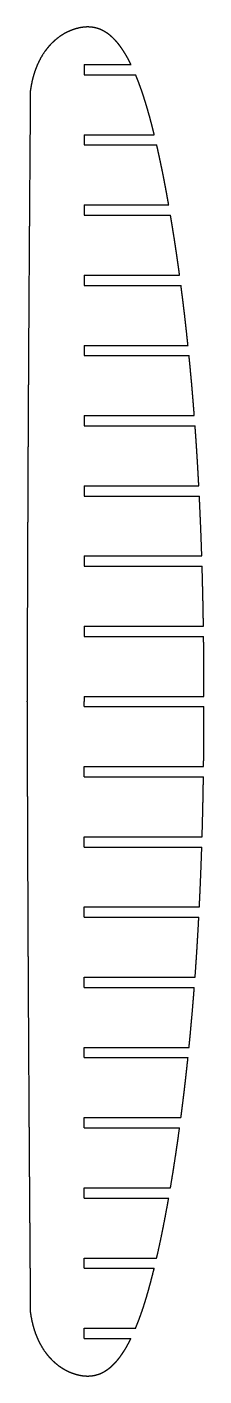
# Model space of a CAD drawing. Header units: metres. Extents: x 6 to 72, y -250 to 250.
import ezdxf

# ---------------------------------------------------------------- set-up
doc = ezdxf.new("R2010")
doc.units = ezdxf.units.M

msp = doc.modelspace()

# ---------------------------------------------------------------- linework, layer by layer
for p, q in [((27.63, 235.9, 1367), (44.95, 235.9, 1367)), ((27.63, 232.1, 1367), (46.67, 232.1, 1367)), ((27.63, 209.9, 1367), (53.56, 209.9, 1367)), ((27.63, 206.1, 1367), (54.46, 206.1, 1367)), ((27.63, 183.9, 1367), (58.91, 183.9, 1367)), ((27.63, 180.1, 1367), (59.56, 180.1, 1367)), ((27.63, 157.9, 1367), (62.93, 157.9, 1367)), ((27.63, 154.1, 1367), (63.43, 154.1, 1367)), ((27.63, 131.9, 1367), (66.04, 131.9, 1367)), ((27.63, 128.1, 1367), (66.43, 128.1, 1367)), ((27.63, 105.9, 1367), (68.38, 105.9, 1367)), ((27.63, 102.1, 1367), (68.66, 102.1, 1367)), ((27.63, 79.9, 1367), (70.05, 79.9, 1367)), ((27.63, 76.1, 1367), (70.24, 76.1, 1367)), ((27.63, 53.9, 1367), (71.15, 53.9, 1367)), ((27.63, 50.1, 1367), (71.27, 50.1, 1367)), ((27.63, 27.9, 1367), (71.76, 27.9, 1367)), ((27.63, 24.1, 1367), (71.81, 24.1, 1367)), ((27.63, 1.9, 1367), (71.96, 1.9, 1367)), ((27.63, -1.9, 1367), (71.96, -1.9, 1367)), ((27.63, -24.1, 1367), (71.81, -24.1, 1367)), ((27.63, -27.9, 1367), (71.76, -27.9, 1367)), ((27.63, -50.1, 1367), (71.27, -50.1, 1367)), ((27.63, -53.9, 1367), (71.15, -53.9, 1367)), ((27.63, -76.1, 1367), (70.25, -76.1, 1367)), ((27.63, -79.9, 1367), (70.05, -79.9, 1367)), ((27.63, -102.1, 1367), (68.67, -102.1, 1367)), ((27.63, -105.9, 1367), (68.38, -105.9, 1367)), ((27.63, -128.1, 1367), (66.43, -128.1, 1367)), ((27.63, -131.9, 1367), (66.04, -131.9, 1367)), ((27.63, -154.1, 1367), (63.43, -154.1, 1367)), ((27.63, -157.9, 1367), (62.92, -157.9, 1367)), ((27.63, -180.1, 1367), (59.55, -180.1, 1367)), ((27.63, -183.9, 1367), (58.89, -183.9, 1367)), ((27.63, -206.1, 1367), (54.44, -206.1, 1367)), ((27.63, -209.9, 1367), (53.54, -209.9, 1367)), ((27.63, -232.1, 1367), (46.65, -232.1, 1367)), ((27.63, -235.9, 1367), (44.93, -235.9, 1367))]:
    msp.add_line(p, q)
for points, knots in [([(44.95, 235.9, 1367), (44.72, 236.37, 1367), (44.49, 236.84, 1367), (44.25, 237.31, 1367), (44, 237.77, 1367), (43.75, 238.23, 1367), (43.5, 238.69, 1367), (43.24, 239.14, 1367), (42.59, 240.22, 1367), (42.21, 240.84, 1367), (41.81, 241.45, 1367), (41.4, 242.05, 1367), (40.97, 242.64, 1367), (40.53, 243.22, 1367), (40.07, 243.78, 1367), (39.1, 244.89, 1367), (38.59, 245.44, 1367), (38.05, 245.97, 1367), (37.49, 246.48, 1367), (36.91, 246.95, 1367), (36.31, 247.4, 1367), (35.68, 247.81, 1367), (34.64, 248.4, 1367), (34.25, 248.6, 1367), (33.85, 248.79, 1367), (33.44, 248.96, 1367), (33.03, 249.12, 1367), (32.61, 249.25, 1367), (32.18, 249.37, 1367), (31.26, 249.59, 1367), (30.76, 249.68, 1367), (30.26, 249.75, 1367), (29.75, 249.8, 1367), (29.24, 249.82, 1367), (28.73, 249.81, 1367), (28.22, 249.79, 1367), (27.4, 249.71, 1367), (27.08, 249.68, 1367), (26.77, 249.63, 1367), (26.46, 249.58, 1367), (26.15, 249.52, 1367), (25.84, 249.46, 1367), (25.53, 249.39, 1367), (24.16, 249.05, 1367), (23.12, 248.72, 1367), (22.1, 248.32, 1367), (21.11, 247.86, 1367), (20.15, 247.34, 1367), (19.22, 246.76, 1367), (18.33, 246.12, 1367), (16.75, 244.86, 1367), (16.04, 244.24, 1367), (15.37, 243.58, 1367), (14.73, 242.89, 1367), (14.12, 242.18, 1367), (13.54, 241.44, 1367), (12.99, 240.67, 1367), (11.48, 238.34, 1367), (10.6, 236.72, 1367), (9.84, 235.04, 1367), (9.2, 233.3, 1367), (8.67, 231.53, 1367), (8.25, 229.74, 1367), (7.92, 227.92, 1367), (7.68, 226.1, 1367)], [0, 0, 0, 0, 0, 0, 0, 0, 0, 0.073427, 0.073427, 0.073427, 0.073427, 0.073427, 0.073427, 0.073427, 0.175379, 0.175379, 0.175379, 0.175379, 0.175379, 0.175379, 0.175379, 0.280602, 0.280602, 0.280602, 0.280602, 0.280602, 0.280602, 0.280602, 0.342329, 0.342329, 0.342329, 0.342329, 0.342329, 0.342329, 0.342329, 0.413573, 0.413573, 0.413573, 0.413573, 0.413573, 0.413573, 0.413573, 0.45793, 0.45793, 0.45793, 0.45793, 0.45793, 0.45793, 0.45793, 0.61071, 0.61071, 0.61071, 0.61071, 0.61071, 0.61071, 0.61071, 0.742105, 0.742105, 0.742105, 0.742105, 0.742105, 0.742105, 0.742105, 1, 1, 1, 1, 1, 1, 1, 1, 1]), ([(53.56, 209.9, 1367), (53.38, 210.61, 1367), (53.2, 211.33, 1367), (53.03, 212.04, 1367), (52.84, 212.75, 1367), (52.66, 213.47, 1367), (52.48, 214.18, 1367), (52.29, 214.89, 1367), (51.76, 216.84, 1367), (51.42, 218.09, 1367), (51.07, 219.33, 1367), (50.7, 220.56, 1367), (50.33, 221.8, 1367), (49.95, 223.03, 1367), (49.55, 224.25, 1367), (48.97, 225.98, 1367), (48.8, 226.48, 1367), (48.63, 226.98, 1367), (48.45, 227.48, 1367), (48.27, 227.98, 1367), (48.09, 228.47, 1367), (47.9, 228.97, 1367), (47.59, 229.81, 1367), (47.46, 230.15, 1367), (47.32, 230.48, 1367), (47.19, 230.81, 1367), (47.06, 231.14, 1367), (46.93, 231.46, 1367), (46.8, 231.78, 1367), (46.67, 232.1, 1367)], [0, 0, 0, 0, 0, 0, 0, 0, 0, 0.251747, 0.251747, 0.251747, 0.251747, 0.251747, 0.251747, 0.251747, 0.69294, 0.69294, 0.69294, 0.69294, 0.69294, 0.69294, 0.69294, 0.874193, 0.874193, 0.874193, 0.874193, 0.874193, 0.874193, 0.874193, 1, 1, 1, 1, 1, 1, 1, 1, 1]), ([(7.68, 226.1, 1367), (7.68, 226.1, 1367), (7.68, 226.1, 1367), (7.68, 226.1, 1367), (7.68, 226.1, 1367), (7.68, 226.1, 1367), (7.68, 226.1, 1367), (7.68, 226.1, 1367), (7.68, 226.09, 1367), (7.68, 226.09, 1367), (7.68, 226.09, 1367), (7.68, 226.09, 1367), (7.68, 226.08, 1367), (7.68, 226.08, 1367), (7.67, 226.07, 1367), (7.67, 226.05, 1367), (7.67, 226.04, 1367), (7.67, 226.02, 1367), (7.67, 226.01, 1367), (7.67, 225.99, 1367), (7.67, 225.96, 1367), (7.67, 225.94, 1367), (7.67, 225.89, 1367), (7.67, 225.87, 1367), (7.67, 225.85, 1367), (7.67, 225.83, 1367), (7.67, 225.8, 1367), (7.67, 225.78, 1367), (7.67, 225.75, 1367), (7.67, 225.68, 1367), (7.67, 225.63, 1367), (7.67, 225.59, 1367), (7.67, 225.53, 1367), (7.67, 225.48, 1367), (7.67, 225.42, 1367), (7.67, 225.35, 1367), (7.67, 225.2, 1367), (7.67, 225.12, 1367), (7.67, 225.03, 1367), (7.67, 224.94, 1367), (7.67, 224.84, 1367), (7.67, 224.73, 1367), (7.66, 224.62, 1367), (7.66, 224.29, 1367), (7.66, 224.08, 1367), (7.66, 223.86, 1367), (7.66, 223.65, 1367), (7.66, 223.44, 1367), (7.65, 223.23, 1367), (7.65, 223.01, 1367), (7.65, 222.45, 1367), (7.65, 222.1, 1367), (7.64, 221.74, 1367), (7.64, 221.39, 1367), (7.64, 221.04, 1367), (7.64, 220.69, 1367), (7.63, 220.33, 1367), (7.63, 219.23, 1367), (7.62, 218.48, 1367), (7.61, 217.73, 1367), (7.61, 216.98, 1367), (7.6, 216.23, 1367), (7.6, 215.48, 1367), (7.59, 214.73, 1367), (7.58, 213.47, 1367), (7.58, 212.95, 1367), (7.57, 212.41, 1367), (7.57, 211.86, 1367), (7.57, 211.28, 1367), (7.56, 210.69, 1367), (7.56, 210.09, 1367), (7.55, 209.14, 1367), (7.55, 208.81, 1367), (7.55, 208.48, 1367), (7.54, 208.15, 1367), (7.54, 207.82, 1367), (7.54, 207.5, 1367), (7.54, 207.17, 1367), (7.53, 206.44, 1367), (7.53, 206.03, 1367), (7.52, 205.62, 1367), (7.52, 205.2, 1367), (7.52, 204.77, 1367), (7.52, 204.34, 1367), (7.51, 203.9, 1367), (7.49, 201.37, 1367), (7.48, 199.29, 1367), (7.46, 197.21, 1367), (7.45, 195.13, 1367), (7.43, 193.04, 1367), (7.42, 190.96, 1367), (7.4, 188.88, 1367), (7.36, 182.98, 1367), (7.33, 179.17, 1367), (7.31, 175.36, 1367), (7.28, 171.55, 1367), (7.25, 167.74, 1367), (7.23, 163.92, 1367), (7.2, 160.11, 1367), (7.16, 152.93, 1367), (7.13, 149.56, 1367), (7.11, 146.19, 1367), (7.09, 142.82, 1367), (7.07, 139.45, 1367), (7.05, 136.08, 1367), (7.03, 132.72, 1367), (7, 127.32, 1367), (6.99, 125.29, 1367), (6.97, 123.26, 1367), (6.96, 121.23, 1367), (6.95, 119.21, 1367), (6.94, 117.18, 1367), (6.93, 115.15, 1367), (6.91, 111.1, 1367), (6.89, 109.07, 1367), (6.88, 107.04, 1367), (6.87, 105.01, 1367), (6.86, 102.98, 1367), (6.85, 100.96, 1367), (6.84, 98.93, 1367), (6.8, 90.77, 1367), (6.77, 84.64, 1367), (6.74, 78.52, 1367), (6.72, 72.39, 1367), (6.69, 66.26, 1367), (6.67, 60.13, 1367), (6.64, 54, 1367), (6.61, 45.27, 1367), (6.6, 42.66, 1367), (6.59, 40.05, 1367), (6.58, 37.44, 1367), (6.57, 34.84, 1367), (6.56, 32.23, 1367), (6.55, 29.62, 1367), (6.54, 26.17, 1367), (6.53, 25.34, 1367), (6.53, 24.54, 1367), (6.53, 23.74, 1367), (6.53, 22.97, 1367), (6.52, 22.21, 1367), (6.52, 21.47, 1367), (6.52, 20.09, 1367), (6.51, 19.43, 1367), (6.51, 18.78, 1367), (6.51, 18.12, 1367), (6.51, 17.46, 1367), (6.5, 16.8, 1367), (6.5, 16.14, 1367), (6.5, 14.52, 1367), (6.49, 13.56, 1367), (6.49, 12.6, 1367), (6.49, 11.63, 1367), (6.48, 10.67, 1367), (6.48, 9.71, 1367), (6.48, 8.74, 1367), (6.47, 7.3, 1367), (6.47, 6.82, 1367), (6.47, 6.33, 1367), (6.47, 5.85, 1367), (6.46, 5.37, 1367), (6.46, 4.89, 1367), (6.46, 4.41, 1367), (6.46, 3.71, 1367), (6.46, 3.49, 1367), (6.46, 3.28, 1367), (6.46, 3.06, 1367), (6.45, 2.85, 1367), (6.45, 2.63, 1367), (6.45, 2.41, 1367), (6.45, 2.05, 1367), (6.45, 1.9, 1367), (6.45, 1.75, 1367), (6.45, 1.6, 1367), (6.45, 1.45, 1367), (6.45, 1.3, 1367), (6.45, 1.16, 1367), (6.45, 0.91, 1367), (6.45, 0.82, 1367), (6.45, 0.74, 1367), (6.45, 0.66, 1367), (6.45, 0.59, 1367), (6.45, 0.53, 1367), (6.45, 0.47, 1367), (6.45, 0.39, 1367), (6.45, 0.36, 1367), (6.45, 0.34, 1367), (6.45, 0.32, 1367), (6.45, 0.3, 1367), (6.45, 0.28, 1367), (6.45, 0.26, 1367), (6.45, 0.22, 1367), (6.45, 0.2, 1367), (6.45, 0.18, 1367), (6.45, 0.16, 1367), (6.45, 0.14, 1367), (6.44, 0.13, 1367), (6.44, 0.12, 1367), (6.44, 0.09, 1367), (6.44, 0.08, 1367), (6.44, 0.07, 1367), (6.44, 0.06, 1367), (6.44, 0.05, 1367), (6.44, 0.05, 1367), (6.44, 0.04, 1367), (6.44, 0.02, 1367), (6.44, 0.02, 1367), (6.44, 0.01, 1367), (6.44, 0.01, 1367), (6.44, 0.01, 1367), (6.44, 0, 1367), (6.44, 0, 1367), (6.44, 0, 1367), (6.44, 0, 1367), (6.44, 0, 1367), (6.44, 0, 1367), (6.44, 0, 1367), (6.44, 0, 1367), (6.44, 0, 1367), (6.44, 0, 1367), (6.44, -0.01, 1367), (6.44, -0.01, 1367), (6.44, -0.02, 1367), (6.44, -0.04, 1367), (6.44, -0.05, 1367), (6.44, -0.06, 1367), (6.44, -0.09, 1367), (6.44, -0.1, 1367), (6.44, -0.11, 1367), (6.44, -0.12, 1367), (6.44, -0.14, 1367), (6.45, -0.15, 1367), (6.45, -0.17, 1367), (6.45, -0.21, 1367), (6.45, -0.23, 1367), (6.45, -0.26, 1367), (6.45, -0.28, 1367), (6.45, -0.31, 1367), (6.45, -0.34, 1367), (6.45, -0.38, 1367), (6.45, -0.45, 1367), (6.45, -0.5, 1367), (6.45, -0.55, 1367), (6.45, -0.61, 1367), (6.45, -0.67, 1367), (6.45, -0.73, 1367), (6.45, -0.8, 1367), (6.45, -0.95, 1367), (6.45, -1.02, 1367), (6.45, -1.11, 1367), (6.45, -1.19, 1367), (6.45, -1.29, 1367), (6.45, -1.38, 1367), (6.45, -1.49, 1367), (6.45, -1.81, 1367), (6.45, -2.02, 1367), (6.45, -2.23, 1367), (6.45, -2.45, 1367), (6.45, -2.66, 1367), (6.45, -2.87, 1367), (6.46, -3.08, 1367), (6.46, -3.65, 1367), (6.46, -4, 1367), (6.46, -4.35, 1367), (6.46, -4.71, 1367), (6.46, -5.06, 1367), (6.46, -5.41, 1367), (6.47, -5.76, 1367), (6.47, -6.87, 1367), (6.47, -7.62, 1367), (6.47, -8.37, 1367), (6.48, -9.12, 1367), (6.48, -9.87, 1367), (6.48, -10.62, 1367), (6.49, -11.37, 1367), (6.49, -12.63, 1367), (6.49, -13.15, 1367), (6.49, -13.69, 1367), (6.5, -14.24, 1367), (6.5, -14.81, 1367), (6.5, -15.4, 1367), (6.5, -16.01, 1367), (6.5, -16.96, 1367), (6.51, -17.29, 1367), (6.51, -17.61, 1367), (6.51, -17.94, 1367), (6.51, -18.27, 1367), (6.51, -18.6, 1367), (6.51, -18.93, 1367), (6.51, -19.66, 1367), (6.52, -20.06, 1367), (6.52, -20.48, 1367), (6.52, -20.9, 1367), (6.52, -21.32, 1367), (6.52, -21.75, 1367), (6.52, -22.19, 1367), (6.53, -24.72, 1367), (6.54, -26.8, 1367), (6.55, -28.88, 1367), (6.55, -30.97, 1367), (6.56, -33.05, 1367), (6.57, -35.13, 1367), (6.58, -37.21, 1367), (6.6, -43.11, 1367), (6.61, -46.92, 1367), (6.63, -50.73, 1367), (6.64, -54.54, 1367), (6.66, -58.35, 1367), (6.68, -62.16, 1367), (6.69, -65.98, 1367), (6.72, -73.16, 1367), (6.74, -76.52, 1367), (6.75, -79.89, 1367), (6.77, -83.26, 1367), (6.78, -86.63, 1367), (6.8, -90, 1367), (6.81, -93.37, 1367), (6.84, -98.77, 1367), (6.85, -100.79, 1367), (6.86, -102.82, 1367), (6.87, -104.85, 1367), (6.88, -106.88, 1367), (6.89, -108.9, 1367), (6.9, -110.93, 1367), (6.93, -114.99, 1367), (6.94, -117.02, 1367), (6.95, -119.04, 1367), (6.96, -121.07, 1367), (6.97, -123.1, 1367), (6.98, -125.13, 1367), (7, -127.16, 1367), (7.04, -135.31, 1367), (7.08, -141.44, 1367), (7.12, -147.57, 1367), (7.16, -153.7, 1367), (7.2, -159.83, 1367), (7.24, -165.95, 1367), (7.28, -172.08, 1367), (7.35, -180.82, 1367), (7.36, -183.43, 1367), (7.38, -186.04, 1367), (7.4, -188.65, 1367), (7.42, -191.25, 1367), (7.44, -193.86, 1367), (7.46, -196.47, 1367), (7.48, -199.92, 1367), (7.49, -200.75, 1367), (7.5, -201.56, 1367), (7.5, -202.35, 1367), (7.51, -203.12, 1367), (7.51, -203.88, 1367), (7.52, -204.62, 1367), (7.53, -206, 1367), (7.53, -206.66, 1367), (7.54, -207.32, 1367), (7.54, -207.98, 1367), (7.55, -208.64, 1367), (7.55, -209.29, 1367), (7.56, -209.95, 1367), (7.57, -211.57, 1367), (7.58, -212.54, 1367), (7.58, -213.5, 1367), (7.59, -214.46, 1367), (7.6, -215.43, 1367), (7.6, -216.39, 1367), (7.61, -217.35, 1367), (7.62, -218.8, 1367), (7.63, -219.28, 1367), (7.63, -219.76, 1367), (7.63, -220.24, 1367), (7.64, -220.73, 1367), (7.64, -221.21, 1367), (7.64, -221.69, 1367), (7.65, -222.39, 1367), (7.65, -222.6, 1367), (7.65, -222.82, 1367), (7.65, -223.04, 1367), (7.65, -223.25, 1367), (7.66, -223.47, 1367), (7.66, -223.68, 1367), (7.66, -224.05, 1367), (7.66, -224.2, 1367), (7.66, -224.35, 1367), (7.66, -224.49, 1367), (7.66, -224.64, 1367), (7.67, -224.79, 1367), (7.67, -224.94, 1367), (7.67, -225.19, 1367), (7.67, -225.28, 1367), (7.67, -225.36, 1367), (7.67, -225.43, 1367), (7.67, -225.5, 1367), (7.67, -225.57, 1367), (7.67, -225.63, 1367), (7.67, -225.71, 1367), (7.67, -225.73, 1367), (7.67, -225.76, 1367), (7.67, -225.78, 1367), (7.67, -225.8, 1367), (7.67, -225.82, 1367), (7.67, -225.84, 1367), (7.67, -225.88, 1367), (7.67, -225.9, 1367), (7.67, -225.92, 1367), (7.67, -225.94, 1367), (7.67, -225.95, 1367), (7.67, -225.97, 1367), (7.67, -225.98, 1367), (7.67, -226.01, 1367), (7.67, -226.03, 1367), (7.67, -226.04, 1367), (7.67, -226.06, 1367), (7.67, -226.07, 1367), (7.67, -226.07, 1367), (7.68, -226.08, 1367), (7.68, -226.09, 1367), (7.68, -226.09, 1367), (7.68, -226.09, 1367), (7.68, -226.1, 1367), (7.68, -226.1, 1367), (7.68, -226.1, 1367), (7.68, -226.1, 1367), (7.68, -226.1, 1367)], [0, 0, 0, 0, 0, 0, 0, 0, 0, 0.002237, 0.002237, 0.002237, 0.002237, 0.002237, 0.002237, 0.002237, 0.004573, 0.004573, 0.004573, 0.004573, 0.004573, 0.004573, 0.004573, 0.007142, 0.007142, 0.007142, 0.007142, 0.007142, 0.007142, 0.007142, 0.008778, 0.008778, 0.008778, 0.008778, 0.008778, 0.008778, 0.008778, 0.011114, 0.011114, 0.011114, 0.011114, 0.011114, 0.011114, 0.011114, 0.013683, 0.013683, 0.013683, 0.013683, 0.013683, 0.013683, 0.013683, 0.018224, 0.018224, 0.018224, 0.018224, 0.018224, 0.018224, 0.018224, 0.025751, 0.025751, 0.025751, 0.025751, 0.025751, 0.025751, 0.025751, 0.041767, 0.041767, 0.041767, 0.041767, 0.041767, 0.041767, 0.041767, 0.052551, 0.052551, 0.052551, 0.052551, 0.052551, 0.052551, 0.052551, 0.058217, 0.058217, 0.058217, 0.058217, 0.058217, 0.058217, 0.058217, 0.065152, 0.065152, 0.065152, 0.065152, 0.065152, 0.065152, 0.065152, 0.097662, 0.097662, 0.097662, 0.097662, 0.097662, 0.097662, 0.097662, 0.157174, 0.157174, 0.157174, 0.157174, 0.157174, 0.157174, 0.157174, 0.209768, 0.209768, 0.209768, 0.209768, 0.209768, 0.209768, 0.209768, 0.241423, 0.241423, 0.241423, 0.241423, 0.241423, 0.241423, 0.241423, 0.27308, 0.27308, 0.27308, 0.27308, 0.27308, 0.27308, 0.27308, 0.368741, 0.368741, 0.368741, 0.368741, 0.368741, 0.368741, 0.368741, 0.409457, 0.409457, 0.409457, 0.409457, 0.409457, 0.409457, 0.409457, 0.422596, 0.422596, 0.422596, 0.422596, 0.422596, 0.422596, 0.422596, 0.434572, 0.434572, 0.434572, 0.434572, 0.434572, 0.434572, 0.434572, 0.452101, 0.452101, 0.452101, 0.452101, 0.452101, 0.452101, 0.452101, 0.460885, 0.460885, 0.460885, 0.460885, 0.460885, 0.460885, 0.460885, 0.464814, 0.464814, 0.464814, 0.464814, 0.464814, 0.464814, 0.464814, 0.467537, 0.467537, 0.467537, 0.467537, 0.467537, 0.467537, 0.467537, 0.469303, 0.469303, 0.469303, 0.469303, 0.469303, 0.469303, 0.469303, 0.470185, 0.470185, 0.470185, 0.470185, 0.470185, 0.470185, 0.470185, 0.471215, 0.471215, 0.471215, 0.471215, 0.471215, 0.471215, 0.471215, 0.472245, 0.472245, 0.472245, 0.472245, 0.472245, 0.472245, 0.472245, 0.473716, 0.473716, 0.473716, 0.473716, 0.473716, 0.473716, 0.473716, 0.475334, 0.475334, 0.475334, 0.475334, 0.475334, 0.475334, 0.475334, 0.47787, 0.47787, 0.47787, 0.47787, 0.47787, 0.47787, 0.47787, 0.479687, 0.479687, 0.479687, 0.479687, 0.479687, 0.479687, 0.479687, 0.481764, 0.481764, 0.481764, 0.481764, 0.481764, 0.481764, 0.481764, 0.48436, 0.48436, 0.48436, 0.48436, 0.48436, 0.48436, 0.48436, 0.486956, 0.486956, 0.486956, 0.486956, 0.486956, 0.486956, 0.486956, 0.492002, 0.492002, 0.492002, 0.492002, 0.492002, 0.492002, 0.492002, 0.500366, 0.500366, 0.500366, 0.500366, 0.500366, 0.500366, 0.500366, 0.518164, 0.518164, 0.518164, 0.518164, 0.518164, 0.518164, 0.518164, 0.530148, 0.530148, 0.530148, 0.530148, 0.530148, 0.530148, 0.530148, 0.536444, 0.536444, 0.536444, 0.536444, 0.536444, 0.536444, 0.536444, 0.54415, 0.54415, 0.54415, 0.54415, 0.54415, 0.54415, 0.54415, 0.580278, 0.580278, 0.580278, 0.580278, 0.580278, 0.580278, 0.580278, 0.646414, 0.646414, 0.646414, 0.646414, 0.646414, 0.646414, 0.646414, 0.704867, 0.704867, 0.704867, 0.704867, 0.704867, 0.704867, 0.704867, 0.740049, 0.740049, 0.740049, 0.740049, 0.740049, 0.740049, 0.740049, 0.775237, 0.775237, 0.775237, 0.775237, 0.775237, 0.775237, 0.775237, 0.881574, 0.881574, 0.881574, 0.881574, 0.881574, 0.881574, 0.881574, 0.926839, 0.926839, 0.926839, 0.926839, 0.926839, 0.926839, 0.926839, 0.941445, 0.941445, 0.941445, 0.941445, 0.941445, 0.941445, 0.941445, 0.95476, 0.95476, 0.95476, 0.95476, 0.95476, 0.95476, 0.95476, 0.974247, 0.974247, 0.974247, 0.974247, 0.974247, 0.974247, 0.974247, 0.984012, 0.984012, 0.984012, 0.984012, 0.984012, 0.984012, 0.984012, 0.988379, 0.988379, 0.988379, 0.988379, 0.988379, 0.988379, 0.988379, 0.991407, 0.991407, 0.991407, 0.991407, 0.991407, 0.991407, 0.991407, 0.99337, 0.99337, 0.99337, 0.99337, 0.99337, 0.99337, 0.99337, 0.994351, 0.994351, 0.994351, 0.994351, 0.994351, 0.994351, 0.994351, 0.995496, 0.995496, 0.995496, 0.995496, 0.995496, 0.995496, 0.995496, 0.997295, 0.997295, 0.997295, 0.997295, 0.997295, 0.997295, 0.997295, 1, 1, 1, 1, 1, 1, 1, 1, 1]), ([(58.91, 183.9, 1367), (58.66, 185.28, 1367), (58.42, 186.66, 1367), (58.17, 188.05, 1367), (57.91, 189.43, 1367), (57.65, 190.81, 1367), (57.39, 192.19, 1367), (57.12, 193.56, 1367), (56.56, 196.34, 1367), (56.28, 197.74, 1367), (55.99, 199.13, 1367), (55.7, 200.53, 1367), (55.4, 201.93, 1367), (55.09, 203.32, 1367), (54.78, 204.71, 1367), (54.46, 206.1, 1367)], [0, 0, 0, 0, 0, 0, 0, 0, 0, 0.496021, 0.496021, 0.496021, 0.496021, 0.496021, 0.496021, 0.496021, 1, 1, 1, 1, 1, 1, 1, 1, 1]), ([(62.93, 157.9, 1367), (62.7, 159.59, 1367), (62.46, 161.29, 1367), (62.22, 162.98, 1367), (61.98, 164.67, 1367), (61.73, 166.36, 1367), (61.48, 168.05, 1367), (61.23, 169.74, 1367), (60.8, 172.51, 1367), (60.63, 173.6, 1367), (60.45, 174.68, 1367), (60.28, 175.77, 1367), (60.1, 176.85, 1367), (59.93, 177.93, 1367), (59.75, 179.02, 1367), (59.56, 180.1, 1367)], [0, 0, 0, 0, 0, 0, 0, 0, 0, 0.608709, 0.608709, 0.608709, 0.608709, 0.608709, 0.608709, 0.608709, 1, 1, 1, 1, 1, 1, 1, 1, 1]), ([(66.04, 131.9, 1367), (65.99, 132.4, 1367), (65.93, 132.9, 1367), (65.88, 133.4, 1367), (65.83, 133.9, 1367), (65.77, 134.41, 1367), (65.72, 134.91, 1367), (65.66, 135.41, 1367), (65.36, 138.19, 1367), (65.11, 140.46, 1367), (64.85, 142.74, 1367), (64.58, 145.01, 1367), (64.3, 147.28, 1367), (64.02, 149.56, 1367), (63.73, 151.83, 1367), (63.43, 154.1, 1367)], [0, 0, 0, 0, 0, 0, 0, 0, 0, 0.180336, 0.180336, 0.180336, 0.180336, 0.180336, 0.180336, 0.180336, 1, 1, 1, 1, 1, 1, 1, 1, 1]), ([(68.38, 105.9, 1367), (68.36, 106.23, 1367), (68.33, 106.55, 1367), (68.31, 106.88, 1367), (68.28, 107.2, 1367), (68.26, 107.53, 1367), (68.23, 107.85, 1367), (68.2, 108.18, 1367), (68.02, 110.47, 1367), (67.86, 112.43, 1367), (67.7, 114.4, 1367), (67.53, 116.36, 1367), (67.36, 118.33, 1367), (67.18, 120.29, 1367), (66.99, 122.26, 1367), (66.76, 124.71, 1367), (66.71, 125.19, 1367), (66.67, 125.68, 1367), (66.62, 126.16, 1367), (66.57, 126.65, 1367), (66.52, 127.13, 1367), (66.47, 127.62, 1367), (66.43, 128.1, 1367)], [0, 0, 0, 0, 0, 0, 0, 0, 0, 0.117057, 0.117057, 0.117057, 0.117057, 0.117057, 0.117057, 0.117057, 0.825171, 0.825171, 0.825171, 0.825171, 0.825171, 0.825171, 0.825171, 1, 1, 1, 1, 1, 1, 1, 1, 1]), ([(70.05, 79.9, 1367), (70, 80.87, 1367), (69.95, 81.84, 1367), (69.89, 82.82, 1367), (69.84, 83.79, 1367), (69.79, 84.76, 1367), (69.73, 85.73, 1367), (69.67, 86.7, 1367), (69.51, 89.48, 1367), (69.4, 91.28, 1367), (69.28, 93.09, 1367), (69.17, 94.89, 1367), (69.05, 96.69, 1367), (68.92, 98.5, 1367), (68.8, 100.3, 1367), (68.66, 102.1, 1367)], [0, 0, 0, 0, 0, 0, 0, 0, 0, 0.350159, 0.350159, 0.350159, 0.350159, 0.350159, 0.350159, 0.350159, 1, 1, 1, 1, 1, 1, 1, 1, 1]), ([(66.43, -128.1, 1367), (66.49, -127.49, 1367), (66.55, -126.89, 1367), (66.61, -126.28, 1367), (66.67, -125.67, 1367), (66.72, -125.07, 1367), (66.78, -124.46, 1367), (66.84, -123.85, 1367), (67.1, -121.08, 1367), (67.3, -118.91, 1367), (67.5, -116.74, 1367), (67.69, -114.58, 1367), (67.87, -112.41, 1367), (68.04, -110.24, 1367), (68.22, -108.07, 1367), (68.38, -105.9, 1367)], [0, 0, 0, 0, 0, 0, 0, 0, 0, 0.219121, 0.219121, 0.219121, 0.219121, 0.219121, 0.219121, 0.219121, 1, 1, 1, 1, 1, 1, 1, 1, 1]), ([(63.43, -154.1, 1367), (63.52, -153.39, 1367), (63.61, -152.67, 1367), (63.71, -151.96, 1367), (63.8, -151.24, 1367), (63.89, -150.53, 1367), (63.98, -149.81, 1367), (64.07, -149.1, 1367), (64.41, -146.32, 1367), (64.66, -144.27, 1367), (64.9, -142.21, 1367), (65.14, -140.15, 1367), (65.37, -138.09, 1367), (65.6, -136.02, 1367), (65.82, -133.96, 1367), (66.04, -131.9, 1367)], [0, 0, 0, 0, 0, 0, 0, 0, 0, 0.257826, 0.257826, 0.257826, 0.257826, 0.257826, 0.257826, 0.257826, 1, 1, 1, 1, 1, 1, 1, 1, 1]), ([(46.65, -232.1, 1367), (46.74, -231.89, 1367), (46.82, -231.68, 1367), (46.91, -231.46, 1367), (47, -231.25, 1367), (47.08, -231.04, 1367), (47.17, -230.82, 1367), (47.25, -230.61, 1367), (47.52, -229.94, 1367), (47.7, -229.47, 1367), (47.87, -229, 1367), (48.05, -228.52, 1367), (48.23, -228.03, 1367), (48.41, -227.53, 1367), (48.59, -227.03, 1367), (49.45, -224.53, 1367), (50.1, -222.53, 1367), (50.72, -220.51, 1367), (51.3, -218.49, 1367), (51.86, -216.46, 1367), (52.4, -214.43, 1367), (52.92, -212.39, 1367), (53.44, -210.29, 1367), (53.45, -210.24, 1367), (53.47, -210.18, 1367), (53.48, -210.12, 1367), (53.5, -210.07, 1367), (53.51, -210.01, 1367), (53.52, -209.96, 1367), (53.54, -209.9, 1367)], [0, 0, 0, 0, 0, 0, 0, 0, 0, 0.08552, 0.08552, 0.08552, 0.08552, 0.08552, 0.08552, 0.08552, 0.26885, 0.26885, 0.26885, 0.26885, 0.26885, 0.26885, 0.26885, 0.98051, 0.98051, 0.98051, 0.98051, 0.98051, 0.98051, 0.98051, 1, 1, 1, 1, 1, 1, 1, 1, 1]), ([(7.68, -226.1, 1367), (7.92, -227.92, 1367), (8.25, -229.74, 1367), (8.67, -231.53, 1367), (9.2, -233.3, 1367), (9.84, -235.04, 1367), (10.6, -236.72, 1367), (11.48, -238.34, 1367), (12.99, -240.67, 1367), (13.54, -241.44, 1367), (14.12, -242.18, 1367), (14.73, -242.89, 1367), (15.37, -243.58, 1367), (16.04, -244.24, 1367), (16.74, -244.86, 1367), (17.91, -245.79, 1367), (18.36, -246.13, 1367), (18.82, -246.45, 1367), (19.29, -246.76, 1367), (19.76, -247.06, 1367), (20.25, -247.34, 1367), (20.74, -247.6, 1367), (21.5, -247.98, 1367), (21.76, -248.1, 1367), (22.01, -248.22, 1367), (22.27, -248.33, 1367), (22.53, -248.44, 1367), (22.79, -248.54, 1367), (23.05, -248.64, 1367), (23.57, -248.83, 1367), (23.83, -248.92, 1367), (24.09, -249, 1367), (24.36, -249.08, 1367), (24.62, -249.16, 1367), (24.88, -249.23, 1367), (25.14, -249.3, 1367), (26.18, -249.55, 1367), (26.97, -249.69, 1367), (27.77, -249.8, 1367), (28.57, -249.85, 1367), (29.37, -249.85, 1367), (30.17, -249.78, 1367), (30.97, -249.66, 1367), (32.4, -249.32, 1367), (33.04, -249.13, 1367), (33.66, -248.89, 1367), (34.28, -248.61, 1367), (34.87, -248.3, 1367), (35.45, -247.96, 1367), (36, -247.58, 1367), (36.93, -246.89, 1367), (37.31, -246.59, 1367), (37.68, -246.27, 1367), (38.04, -245.95, 1367), (38.39, -245.61, 1367), (38.73, -245.26, 1367), (39.06, -244.91, 1367), (39.99, -243.87, 1367), (40.56, -243.17, 1367), (41.1, -242.45, 1367), (41.63, -241.72, 1367), (42.12, -240.96, 1367), (42.6, -240.2, 1367), (43.06, -239.42, 1367), (43.69, -238.3, 1367), (43.88, -237.96, 1367), (44.06, -237.62, 1367), (44.24, -237.28, 1367), (44.42, -236.94, 1367), (44.59, -236.59, 1367), (44.77, -236.25, 1367), (44.93, -235.9, 1367)], [0, 0, 0, 0, 0, 0, 0, 0, 0, 0.0256134, 0.0256134, 0.0256134, 0.0256134, 0.0256134, 0.0256134, 0.0256134, 0.038662, 0.038662, 0.038662, 0.038662, 0.038662, 0.038662, 0.038662, 0.0464581, 0.0464581, 0.0464581, 0.0464581, 0.0464581, 0.0464581, 0.0464581, 0.0504201, 0.0504201, 0.0504201, 0.0504201, 0.0504201, 0.0504201, 0.0504201, 0.0543822, 0.0543822, 0.0543822, 0.0543822, 0.0543822, 0.0543822, 0.0543822, 0.0660969, 0.0660969, 0.0660969, 0.0660969, 0.0660969, 0.0660969, 0.0660969, 0.0758906, 0.0758906, 0.0758906, 0.0758906, 0.0758906, 0.0758906, 0.0758906, 0.083014, 0.083014, 0.083014, 0.083014, 0.083014, 0.083014, 0.083014, 0.096225, 0.096225, 0.096225, 0.096225, 0.096225, 0.096225, 0.096225, 0.1018742, 0.1018742, 0.1018742, 0.1018742, 0.1018742, 0.1018742, 0.1018742, 0.1018742, 0.1018742])]:
    msp.add_open_spline(points, degree=8, knots=knots)
for points, degree in [([(27.63, 235.9, 1367), (27.63, 232.1, 1367)], 1), ([(27.63, 209.9, 1367), (27.63, 206.1, 1367)], 1), ([(27.63, 183.9, 1367), (27.63, 180.1, 1367)], 1), ([(27.63, 157.9, 1367), (27.63, 154.1, 1367)], 1), ([(27.63, 131.9, 1367), (27.63, 128.1, 1367)], 1), ([(27.63, 105.9, 1367), (27.63, 102.1, 1367)], 1), ([(27.63, 79.9, 1367), (27.63, 76.1, 1367)], 1), ([(71.15, 53.9, 1367), (71.06, 56.68, 1367), (70.96, 59.45, 1367), (70.86, 62.23, 1367), (70.75, 65, 1367), (70.63, 67.78, 1367), (70.51, 70.55, 1367), (70.38, 73.33, 1367), (70.24, 76.1, 1367)], 8), ([(27.63, 53.9, 1367), (27.63, 50.1, 1367)], 1), ([(71.76, 27.9, 1367), (71.72, 30.68, 1367), (71.67, 33.45, 1367), (71.62, 36.23, 1367), (71.56, 39, 1367), (71.49, 41.78, 1367), (71.42, 44.55, 1367), (71.35, 47.33, 1367), (71.27, 50.1, 1367)], 8), ([(27.63, 27.9, 1367), (27.63, 24.1, 1367)], 1), ([(71.96, 1.9, 1367), (71.96, 4.68, 1367), (71.95, 7.45, 1367), (71.94, 10.23, 1367), (71.93, 13, 1367), (71.91, 15.78, 1367), (71.88, 18.55, 1367), (71.85, 21.33, 1367), (71.81, 24.1, 1367)], 8), ([(27.63, 1.9, 1367), (27.63, 0, 1367)], 1), ([(27.63, -1.9, 1367), (27.63, 0, 1367)], 1), ([(71.81, -24.1, 1367), (71.85, -21.33, 1367), (71.88, -18.55, 1367), (71.91, -15.78, 1367), (71.93, -13, 1367), (71.94, -10.23, 1367), (71.95, -7.45, 1367), (71.96, -4.68, 1367), (71.96, -1.9, 1367)], 8), ([(27.63, -27.9, 1367), (27.63, -24.1, 1367)], 1), ([(71.27, -50.1, 1367), (71.35, -47.33, 1367), (71.43, -44.55, 1367), (71.5, -41.78, 1367), (71.56, -39, 1367), (71.62, -36.23, 1367), (71.67, -33.45, 1367), (71.72, -30.68, 1367), (71.76, -27.9, 1367)], 8), ([(27.63, -53.9, 1367), (27.63, -50.1, 1367)], 1), ([(70.25, -76.1, 1367), (70.38, -73.33, 1367), (70.51, -70.55, 1367), (70.64, -67.78, 1367), (70.75, -65, 1367), (70.86, -62.23, 1367), (70.96, -59.45, 1367), (71.06, -56.68, 1367), (71.15, -53.9, 1367)], 8), ([(27.63, -79.9, 1367), (27.63, -76.1, 1367)], 1), ([(68.67, -102.1, 1367), (68.87, -99.33, 1367), (69.06, -96.55, 1367), (69.25, -93.78, 1367), (69.42, -91, 1367), (69.59, -88.23, 1367), (69.75, -85.45, 1367), (69.91, -82.68, 1367), (70.05, -79.9, 1367)], 8), ([(27.63, -105.9, 1367), (27.63, -102.1, 1367)], 1), ([(27.63, -131.9, 1367), (27.63, -128.1, 1367)], 1), ([(27.63, -157.9, 1367), (27.63, -154.1, 1367)], 1), ([(59.55, -180.1, 1367), (60.02, -177.33, 1367), (60.47, -174.56, 1367), (60.91, -171.79, 1367), (61.34, -169.02, 1367), (61.75, -166.24, 1367), (62.15, -163.46, 1367), (62.54, -160.68, 1367), (62.92, -157.9, 1367)], 8), ([(27.63, -183.9, 1367), (27.63, -180.1, 1367)], 1), ([(54.44, -206.1, 1367), (55.08, -203.34, 1367), (55.68, -200.58, 1367), (56.27, -197.81, 1367), (56.83, -195.03, 1367), (57.37, -192.25, 1367), (57.9, -189.47, 1367), (58.4, -186.69, 1367), (58.89, -183.9, 1367)], 8), ([(27.63, -209.9, 1367), (27.63, -206.1, 1367)], 1), ([(27.63, -235.9, 1367), (27.63, -232.1, 1367)], 1)]:
    msp.add_open_spline(points, degree=degree)

doc.saveas('drawing.dxf')
